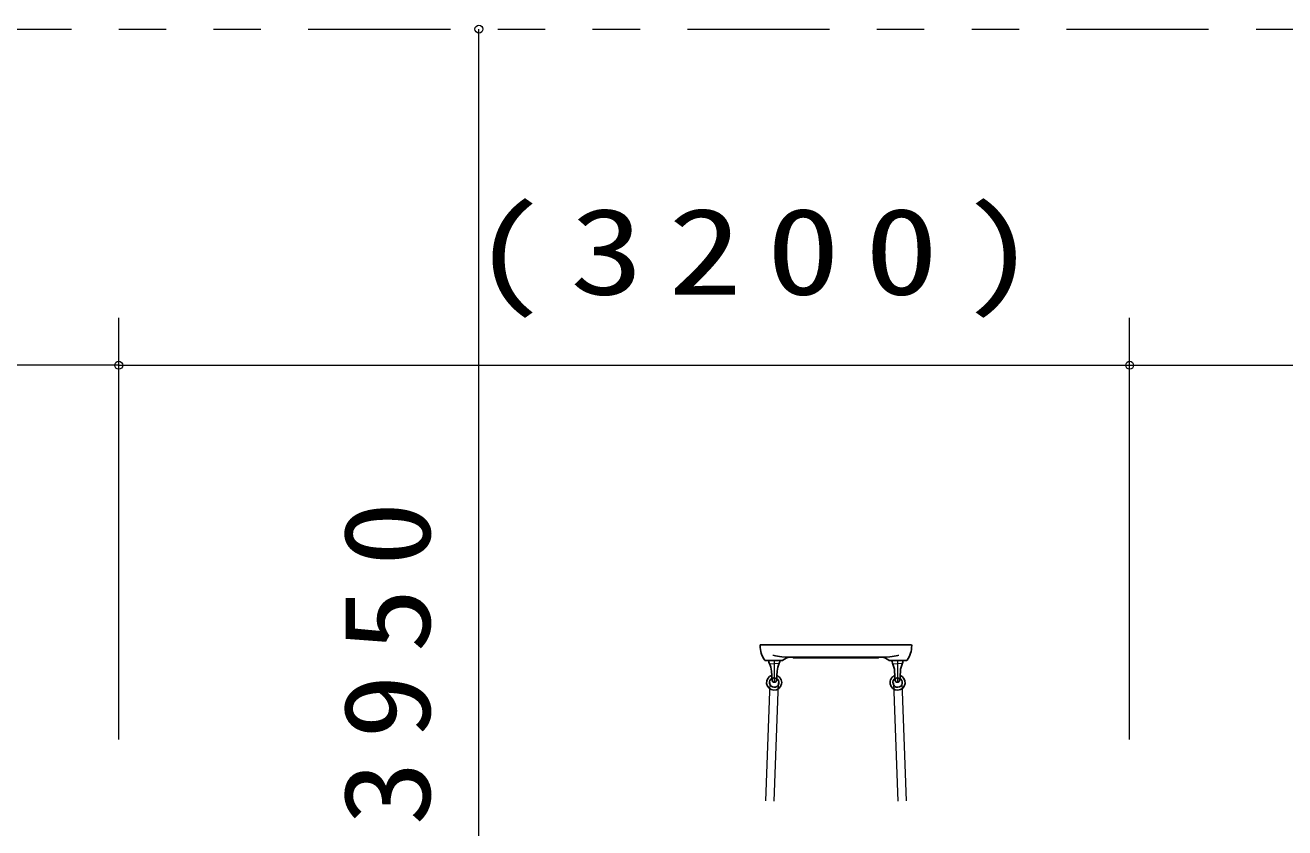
# Model space of a CAD drawing. Units: millimetres on the paper, scale 1:50. Extents: x 197 to 617, y 140 to 437.
# Drawn here: x 467.54 to 494.12, y 257.52 to 274.47 of the extents above; entities that cross this region are included whole.
import ezdxf

# ---------------------------------------------------------------- set-up
doc = ezdxf.new("R2010")
doc.units = ezdxf.units.MM
for name, pattern in [('USER1', [4.5, 2.5, -2]), ('USER2', [6, 3, -1, 1, -1]), ('USER3', [8, 3, -1, 1, -1, 1, -1])]:
    doc.linetypes.add(name, pattern=pattern)
doc.layers.add('線', color=2, linetype='Continuous', lineweight=25)
doc.layers.add('補助', color=2, linetype='Continuous', lineweight=13)
doc.styles.add('ＭＳ ゴシック', font='')
doc.styles.get('ＭＳ ゴシック').set_extended_font_data('MS Gothic')

# ---------------------------------------------------------------- blocks, each defined once
blk = doc.blocks.new('dimension_origin')
at = {"color": 0, "linetype": 'Continuous', "lineweight": -2}
blk.add_circle((0, 0), 1.25, dxfattribs=at)

msp = doc.modelspace()

# ---------------------------------------------------------------- linework, layer by layer
at = {"layer": '線', "color": 131}
for p, q in [((486.227, 261.386), (483.067, 261.386)), ((483.156, 261.053), (483.521, 261.053)), ((483.426, 261.053), (483.439, 261.053)), ((483.601, 261.119), (485.694, 261.119)), ((483.747, 261.108), (483.746, 261.113)), ((483.751, 261.106), (483.784, 261.106)), ((483.784, 261.106), (485.511, 261.106)), ((485.511, 261.106), (485.544, 261.106)), ((485.549, 261.113), (485.547, 261.108)), ((485.773, 261.053), (486.139, 261.053)), ((485.856, 261.053), (485.869, 261.053))]:
    msp.add_line(p, q, dxfattribs=at)
at = {"layer": '線', "color": 7, "lineweight": 13}
for p, q in [((483.456, 261.053), (483.239, 261.053)), ((485.839, 261.053), (486.056, 261.053)), ((483.258, 260.986), (483.347, 260.981)), ((483.436, 260.986), (483.347, 260.981)), ((485.858, 260.986), (485.947, 260.981)), ((486.037, 260.986), (485.947, 260.981))]:
    msp.add_line(p, q, dxfattribs=at)
at = {"layer": '線', "linetype": 'USER2', "lineweight": 13}
for p, q in [((483.347, 261.053), (483.347, 260.592)), ((485.947, 261.053), (485.947, 260.592))]:
    msp.add_line(p, q, dxfattribs=at)
at = {"layer": '線', "color": 7}
for p, q in [((483.301, 260.636), (483.286, 260.829)), ((483.394, 260.636), (483.408, 260.829)), ((485.901, 260.636), (485.886, 260.829)), ((485.994, 260.636), (486.008, 260.829))]:
    msp.add_line(p, q, dxfattribs=at)
at = {"layer": '線', "color": 4, "linetype": 'USER1', "lineweight": 13}
for p, q in [((483.257, 260.589), (482.792, 248.503)), ((483.433, 260.583), (482.969, 248.496)), ((485.861, 260.583), (486.326, 248.496)), ((486.038, 260.589), (486.502, 248.503))]:
    msp.add_line(p, q, dxfattribs=at)
at = {"layer": '線', "linetype": 'USER3', "lineweight": 13}
msp.add_lwpolyline([(516.181, 274.383), (516.181, 221.716), (465.514, 221.716), (465.514, 274.383)], close=True, dxfattribs=at)
at = {"layer": '線', "color": 131}
for centre, radius, start, end in [((483.067, 261.366), 0.02, 90, 180), ((483.581, 261.366), 0.533, 180, 215.2344), ((485.714, 261.366), 0.533, 324.7656, 0), ((486.227, 261.366), 0.02, 0, 90), ((483.156, 261.066), 0.0133, 215.2344, 270), ((483.521, 261.066), 0.0133, 270, 316.5675), ((483.676, 260.919), 0.2, 90, 136.5675), ((483.736, 261.109), 0.01, 20, 90), ((483.751, 261.109), 0.0033, 200, 270), ((485.544, 261.109), 0.0033, 270, 340), ((485.558, 261.109), 0.01, 90, 160), ((485.618, 260.919), 0.2, 43.4325, 90), ((485.773, 261.066), 0.0133, 223.4325, 270), ((486.139, 261.066), 0.0133, 270, 324.7656)]:
    msp.add_arc(centre, radius, start, end, dxfattribs=at)
at = {"layer": '線', "color": 7}
for centre, radius, start, end in [((483.342, 261.045), 0.112, 180, 205.6338), ((483.352, 261.045), 0.112, 335.0273, 0), ((485.942, 261.045), 0.112, 180, 204.9727), ((485.952, 261.045), 0.112, 334.3662, 0), ((482.821, 260.794), 0.467, 4.2913, 25.6338), ((483.874, 260.794), 0.467, 154.3662, 175.7087), ((485.421, 260.794), 0.467, 4.2913, 25.6338), ((486.474, 260.794), 0.467, 154.3662, 175.7087), ((483.345, 260.586), 0.16, 106.4043, 267.8627), ((483.345, 260.586), 0.1, 113.795, 267.8627), ((483.347, 260.639), 0.0467, 184.2913, 355.7087), ((483.345, 260.586), 0.16, 267.8627, 71.9574), ((483.345, 260.586), 0.1, 267.8627, 63.472), ((485.95, 260.586), 0.16, 108.0426, 272.1373), ((485.95, 260.586), 0.1, 116.528, 272.1373), ((485.947, 260.639), 0.0467, 184.2913, 355.7087), ((485.95, 260.586), 0.1, 272.1373, 66.205), ((485.95, 260.586), 0.16, 272.1373, 73.5957)]:
    msp.add_arc(centre, radius, start, end, dxfattribs=at)
at = {"layer": '線', "color": 7, "lineweight": 13}
for centre, radius, start, end in [((483.239, 261.045), 0.008, 90, 180), ((483.456, 261.045), 0.008, 0, 90), ((485.839, 261.045), 0.008, 90, 180), ((486.056, 261.045), 0.008, 0, 90), ((483.259, 261.006), 0.02, 204.9727, 270), ((483.435, 261.006), 0.02, 270, 335.0273), ((485.859, 261.006), 0.02, 204.9727, 270), ((486.035, 261.006), 0.02, 270, 335.0273)]:
    msp.add_arc(centre, radius, start, end, dxfattribs=at)
at = {"layer": '線', "color": 7, "linetype": 'USER1', "lineweight": 13}
for centre in [(483.347, 260.639), (485.947, 260.639)]:
    msp.add_arc(centre, 0.0467, 355.7087, 184.2913, dxfattribs=at)
at = {"layer": '線', "color": 131, "lineweight": 13}
for points, knots in [([(483.531, 261.123), (483.53, 261.123), (483.529, 261.123), (483.528, 261.123), (483.527, 261.124), (483.526, 261.124), (483.525, 261.124), (483.524, 261.124), (483.522, 261.124), (483.521, 261.124), (483.52, 261.124), (483.519, 261.124), (483.518, 261.125), (483.517, 261.125), (483.516, 261.125), (483.515, 261.125), (483.514, 261.125), (483.513, 261.125), (483.511, 261.125), (483.51, 261.125), (483.509, 261.126), (483.508, 261.126), (483.507, 261.126), (483.506, 261.126), (483.505, 261.126), (483.504, 261.126), (483.503, 261.126), (483.502, 261.127), (483.501, 261.127), (483.499, 261.127), (483.498, 261.127), (483.497, 261.127), (483.496, 261.127), (483.495, 261.127), (483.494, 261.128), (483.493, 261.128), (483.492, 261.128), (483.491, 261.128), (483.49, 261.128), (483.488, 261.128), (483.487, 261.128), (483.486, 261.129), (483.485, 261.129), (483.484, 261.129), (483.483, 261.129), (483.482, 261.129), (483.481, 261.129), (483.48, 261.13), (483.479, 261.13), (483.478, 261.13), (483.476, 261.13), (483.475, 261.13), (483.474, 261.13), (483.473, 261.13), (483.472, 261.131), (483.471, 261.131), (483.47, 261.131), (483.469, 261.131), (483.468, 261.131), (483.467, 261.131), (483.466, 261.132), (483.464, 261.132), (483.463, 261.132), (483.462, 261.132), (483.461, 261.132), (483.46, 261.132), (483.459, 261.133), (483.458, 261.133), (483.457, 261.133), (483.456, 261.133), (483.455, 261.133), (483.454, 261.134), (483.452, 261.134), (483.451, 261.134), (483.45, 261.134), (483.449, 261.134), (483.448, 261.134), (483.447, 261.135), (483.446, 261.135), (483.445, 261.135), (483.444, 261.135), (483.443, 261.135), (483.442, 261.135), (483.44, 261.136), (483.439, 261.136), (483.438, 261.136), (483.437, 261.136), (483.436, 261.136), (483.435, 261.137), (483.434, 261.137), (483.433, 261.137), (483.432, 261.137), (483.431, 261.137), (483.43, 261.138), (483.429, 261.138), (483.427, 261.138), (483.426, 261.138), (483.425, 261.138), (483.424, 261.139), (483.423, 261.139), (483.422, 261.139), (483.421, 261.139), (483.42, 261.139), (483.419, 261.139), (483.418, 261.14), (483.417, 261.14), (483.415, 261.14), (483.414, 261.14), (483.413, 261.14), (483.412, 261.141), (483.411, 261.141), (483.41, 261.141), (483.409, 261.141), (483.408, 261.141), (483.407, 261.142), (483.406, 261.142), (483.405, 261.142), (483.404, 261.142), (483.402, 261.142), (483.401, 261.143), (483.4, 261.143), (483.399, 261.143), (483.398, 261.143), (483.397, 261.143), (483.396, 261.144), (483.395, 261.144), (483.394, 261.144), (483.393, 261.144), (483.392, 261.145), (483.391, 261.145), (483.389, 261.145), (483.388, 261.145), (483.387, 261.145), (483.386, 261.146), (483.385, 261.146), (483.384, 261.146), (483.383, 261.146), (483.382, 261.146), (483.381, 261.147), (483.38, 261.147), (483.379, 261.147), (483.378, 261.147), (483.376, 261.147), (483.375, 261.148), (483.374, 261.148), (483.373, 261.148), (483.372, 261.148), (483.371, 261.149), (483.37, 261.149), (483.369, 261.149), (483.368, 261.149), (483.367, 261.149), (483.366, 261.15), (483.365, 261.15), (483.363, 261.15), (483.362, 261.15), (483.361, 261.151), (483.36, 261.151), (483.359, 261.151), (483.358, 261.151), (483.357, 261.151), (483.356, 261.152), (483.355, 261.152), (483.354, 261.152), (483.353, 261.152), (483.352, 261.153), (483.35, 261.153), (483.349, 261.153), (483.348, 261.153), (483.347, 261.153), (483.346, 261.154), (483.345, 261.154), (483.344, 261.154), (483.343, 261.154), (483.342, 261.155), (483.341, 261.155), (483.34, 261.155), (483.339, 261.155), (483.338, 261.155), (483.336, 261.156), (483.335, 261.156), (483.334, 261.156), (483.333, 261.156), (483.332, 261.157), (483.331, 261.157), (483.33, 261.157), (483.329, 261.157), (483.328, 261.158), (483.327, 261.158), (483.326, 261.158), (483.325, 261.158), (483.323, 261.158), (483.322, 261.159), (483.321, 261.159), (483.32, 261.159), (483.319, 261.159), (483.318, 261.16), (483.317, 261.16), (483.316, 261.16)], [0, 0, 0, 0, 1, 1, 1, 2, 2, 2, 3, 3, 3, 4, 4, 4, 5, 5, 5, 6, 6, 6, 7, 7, 7, 8, 8, 8, 9, 9, 9, 10, 10, 10, 11, 11, 11, 12, 12, 12, 13, 13, 13, 14, 14, 14, 15, 15, 15, 16, 16, 16, 17, 17, 17, 18, 18, 18, 19, 19, 19, 20, 20, 20, 21, 21, 21, 22, 22, 22, 23, 23, 23, 24, 24, 24, 25, 25, 25, 26, 26, 26, 27, 27, 27, 28, 28, 28, 29, 29, 29, 30, 30, 30, 31, 31, 31, 32, 32, 32, 33, 33, 33, 34, 34, 34, 35, 35, 35, 36, 36, 36, 37, 37, 37, 38, 38, 38, 39, 39, 39, 40, 40, 40, 41, 41, 41, 42, 42, 42, 43, 43, 43, 44, 44, 44, 45, 45, 45, 46, 46, 46, 47, 47, 47, 48, 48, 48, 49, 49, 49, 50, 50, 50, 51, 51, 51, 52, 52, 52, 53, 53, 53, 54, 54, 54, 55, 55, 55, 56, 56, 56, 57, 57, 57, 58, 58, 58, 59, 59, 59, 60, 60, 60, 61, 61, 61, 62, 62, 62, 63, 63, 63, 64, 64, 64, 65, 65, 65, 66, 66, 66, 66]), ([(483.601, 261.119), (483.599, 261.119), (483.598, 261.119), (483.596, 261.119), (483.594, 261.119), (483.593, 261.119), (483.591, 261.119), (483.59, 261.119), (483.588, 261.119), (483.587, 261.119), (483.585, 261.119), (483.584, 261.119), (483.582, 261.119), (483.581, 261.12), (483.579, 261.12), (483.577, 261.12), (483.576, 261.12), (483.574, 261.12), (483.573, 261.12), (483.571, 261.12), (483.57, 261.12), (483.568, 261.12), (483.567, 261.12), (483.565, 261.12), (483.564, 261.12), (483.562, 261.121), (483.56, 261.121), (483.559, 261.121), (483.557, 261.121), (483.556, 261.121), (483.554, 261.121), (483.553, 261.121), (483.551, 261.121), (483.55, 261.121), (483.548, 261.122), (483.547, 261.122), (483.545, 261.122), (483.544, 261.122), (483.542, 261.122), (483.54, 261.122), (483.539, 261.122), (483.537, 261.123), (483.536, 261.123), (483.534, 261.123), (483.533, 261.123), (483.531, 261.123)], [0, 0, 0, 0, 1, 1, 1, 2, 2, 2, 3, 3, 3, 4, 4, 4, 5, 5, 5, 6, 6, 6, 7, 7, 7, 8, 8, 8, 9, 9, 9, 10, 10, 10, 11, 11, 11, 12, 12, 12, 13, 13, 13, 14, 14, 14, 15, 15, 15, 15]), ([(485.763, 261.123), (485.762, 261.123), (485.76, 261.123), (485.759, 261.123), (485.757, 261.123), (485.756, 261.122), (485.754, 261.122), (485.753, 261.122), (485.751, 261.122), (485.75, 261.122), (485.748, 261.122), (485.746, 261.122), (485.745, 261.121), (485.743, 261.121), (485.742, 261.121), (485.74, 261.121), (485.739, 261.121), (485.737, 261.121), (485.736, 261.121), (485.734, 261.121), (485.733, 261.121), (485.731, 261.12), (485.729, 261.12), (485.728, 261.12), (485.726, 261.12), (485.725, 261.12), (485.723, 261.12), (485.722, 261.12), (485.72, 261.12), (485.719, 261.12), (485.717, 261.12), (485.716, 261.12), (485.714, 261.12), (485.712, 261.119), (485.711, 261.119), (485.709, 261.119), (485.708, 261.119), (485.706, 261.119), (485.705, 261.119), (485.703, 261.119), (485.702, 261.119), (485.7, 261.119), (485.699, 261.119), (485.697, 261.119), (485.695, 261.119), (485.694, 261.119)], [0, 0, 0, 0, 1, 1, 1, 2, 2, 2, 3, 3, 3, 4, 4, 4, 5, 5, 5, 6, 6, 6, 7, 7, 7, 8, 8, 8, 9, 9, 9, 10, 10, 10, 11, 11, 11, 12, 12, 12, 13, 13, 13, 14, 14, 14, 15, 15, 15, 15]), ([(485.979, 261.16), (485.978, 261.16), (485.976, 261.16), (485.975, 261.159), (485.974, 261.159), (485.973, 261.159), (485.972, 261.159), (485.971, 261.158), (485.97, 261.158), (485.969, 261.158), (485.968, 261.158), (485.967, 261.158), (485.966, 261.157), (485.965, 261.157), (485.964, 261.157), (485.962, 261.157), (485.961, 261.156), (485.96, 261.156), (485.959, 261.156), (485.958, 261.156), (485.957, 261.155), (485.956, 261.155), (485.955, 261.155), (485.954, 261.155), (485.953, 261.155), (485.952, 261.154), (485.951, 261.154), (485.95, 261.154), (485.948, 261.154), (485.947, 261.153), (485.946, 261.153), (485.945, 261.153), (485.944, 261.153), (485.943, 261.153), (485.942, 261.152), (485.941, 261.152), (485.94, 261.152), (485.939, 261.152), (485.938, 261.151), (485.937, 261.151), (485.935, 261.151), (485.934, 261.151), (485.933, 261.151), (485.932, 261.15), (485.931, 261.15), (485.93, 261.15), (485.929, 261.15), (485.928, 261.149), (485.927, 261.149), (485.926, 261.149), (485.925, 261.149), (485.924, 261.149), (485.922, 261.148), (485.921, 261.148), (485.92, 261.148), (485.919, 261.148), (485.918, 261.147), (485.917, 261.147), (485.916, 261.147), (485.915, 261.147), (485.914, 261.147), (485.913, 261.146), (485.912, 261.146), (485.911, 261.146), (485.909, 261.146), (485.908, 261.146), (485.907, 261.145), (485.906, 261.145), (485.905, 261.145), (485.904, 261.145), (485.903, 261.145), (485.902, 261.144), (485.901, 261.144), (485.9, 261.144), (485.899, 261.144), (485.898, 261.143), (485.896, 261.143), (485.895, 261.143), (485.894, 261.143), (485.893, 261.143), (485.892, 261.142), (485.891, 261.142), (485.89, 261.142), (485.889, 261.142), (485.888, 261.142), (485.887, 261.141), (485.886, 261.141), (485.885, 261.141), (485.883, 261.141), (485.882, 261.141), (485.881, 261.14), (485.88, 261.14), (485.879, 261.14), (485.878, 261.14), (485.877, 261.14), (485.876, 261.139), (485.875, 261.139), (485.874, 261.139), (485.873, 261.139), (485.872, 261.139), (485.87, 261.139), (485.869, 261.138), (485.868, 261.138), (485.867, 261.138), (485.866, 261.138), (485.865, 261.138), (485.864, 261.137), (485.863, 261.137), (485.862, 261.137), (485.861, 261.137), (485.86, 261.137), (485.858, 261.136), (485.857, 261.136), (485.856, 261.136), (485.855, 261.136), (485.854, 261.136), (485.853, 261.135), (485.852, 261.135), (485.851, 261.135), (485.85, 261.135), (485.849, 261.135), (485.848, 261.135), (485.846, 261.134), (485.845, 261.134), (485.844, 261.134), (485.843, 261.134), (485.842, 261.134), (485.841, 261.134), (485.84, 261.133), (485.839, 261.133), (485.838, 261.133), (485.837, 261.133), (485.836, 261.133), (485.834, 261.132), (485.833, 261.132), (485.832, 261.132), (485.831, 261.132), (485.83, 261.132), (485.829, 261.132), (485.828, 261.131), (485.827, 261.131), (485.826, 261.131), (485.825, 261.131), (485.824, 261.131), (485.823, 261.131), (485.821, 261.13), (485.82, 261.13), (485.819, 261.13), (485.818, 261.13), (485.817, 261.13), (485.816, 261.13), (485.815, 261.13), (485.814, 261.129), (485.813, 261.129), (485.812, 261.129), (485.81, 261.129), (485.809, 261.129), (485.808, 261.129), (485.807, 261.128), (485.806, 261.128), (485.805, 261.128), (485.804, 261.128), (485.803, 261.128), (485.802, 261.128), (485.801, 261.128), (485.8, 261.127), (485.798, 261.127), (485.797, 261.127), (485.796, 261.127), (485.795, 261.127), (485.794, 261.127), (485.793, 261.127), (485.792, 261.126), (485.791, 261.126), (485.79, 261.126), (485.789, 261.126), (485.788, 261.126), (485.786, 261.126), (485.785, 261.126), (485.784, 261.125), (485.783, 261.125), (485.782, 261.125), (485.781, 261.125), (485.78, 261.125), (485.779, 261.125), (485.778, 261.125), (485.777, 261.125), (485.775, 261.124), (485.774, 261.124), (485.773, 261.124), (485.772, 261.124), (485.771, 261.124), (485.77, 261.124), (485.769, 261.124), (485.768, 261.124), (485.767, 261.123), (485.766, 261.123), (485.764, 261.123), (485.763, 261.123)], [0, 0, 0, 0, 1, 1, 1, 2, 2, 2, 3, 3, 3, 4, 4, 4, 5, 5, 5, 6, 6, 6, 7, 7, 7, 8, 8, 8, 9, 9, 9, 10, 10, 10, 11, 11, 11, 12, 12, 12, 13, 13, 13, 14, 14, 14, 15, 15, 15, 16, 16, 16, 17, 17, 17, 18, 18, 18, 19, 19, 19, 20, 20, 20, 21, 21, 21, 22, 22, 22, 23, 23, 23, 24, 24, 24, 25, 25, 25, 26, 26, 26, 27, 27, 27, 28, 28, 28, 29, 29, 29, 30, 30, 30, 31, 31, 31, 32, 32, 32, 33, 33, 33, 34, 34, 34, 35, 35, 35, 36, 36, 36, 37, 37, 37, 38, 38, 38, 39, 39, 39, 40, 40, 40, 41, 41, 41, 42, 42, 42, 43, 43, 43, 44, 44, 44, 45, 45, 45, 46, 46, 46, 47, 47, 47, 48, 48, 48, 49, 49, 49, 50, 50, 50, 51, 51, 51, 52, 52, 52, 53, 53, 53, 54, 54, 54, 55, 55, 55, 56, 56, 56, 57, 57, 57, 58, 58, 58, 59, 59, 59, 60, 60, 60, 61, 61, 61, 62, 62, 62, 63, 63, 63, 64, 64, 64, 65, 65, 65, 66, 66, 66, 66])]:
    msp.add_open_spline(points, degree=3, knots=knots, dxfattribs=at)
at = {"layer": '補助'}
for p, q in [((477.114, 248.05), (477.114, 274.383)), ((469.514, 259.383), (469.514, 268.286)), ((469.514, 259.383), (469.514, 268.286)), ((490.847, 259.383), (490.847, 268.286)), ((490.847, 259.383), (490.847, 268.286)), ((469.514, 267.286), (454.973, 267.286)), ((469.514, 267.286), (490.847, 267.286)), ((490.847, 267.286), (512.181, 267.286))]:
    msp.add_line(p, q, dxfattribs=at)

# ---------------------------------------------------------------- block references
at = {"layer": '補助', "xscale": 0.0667, "yscale": 0.0667}
for p, rotation in [((477.114, 274.383), 270), ((469.514, 267.286), 180), ((490.847, 267.286), 180)]:
    msp.add_blockref('dimension_origin', p, dxfattribs=dict(at, rotation=rotation))
for p in [(469.514, 267.286), (490.847, 267.286)]:
    msp.add_blockref('dimension_origin', p, dxfattribs=at)

# ---------------------------------------------------------------- texts
at = {"layer": '補助', "insert": (483.181, 268.286), "char_height": 1.833, "attachment_point": 8, "style": 'ＭＳ ゴシック'}
msp.add_mtext('\\T1.33;\\W1.25;(3200)', dxfattribs=at)
at = {"layer": '補助', "insert": (476.114, 261.216), "char_height": 1.833, "attachment_point": 8, "rotation": 90, "style": 'ＭＳ ゴシック'}
msp.add_mtext('\\T1.33;\\W1.1;3950', dxfattribs=at)

doc.saveas('drawing.dxf')
